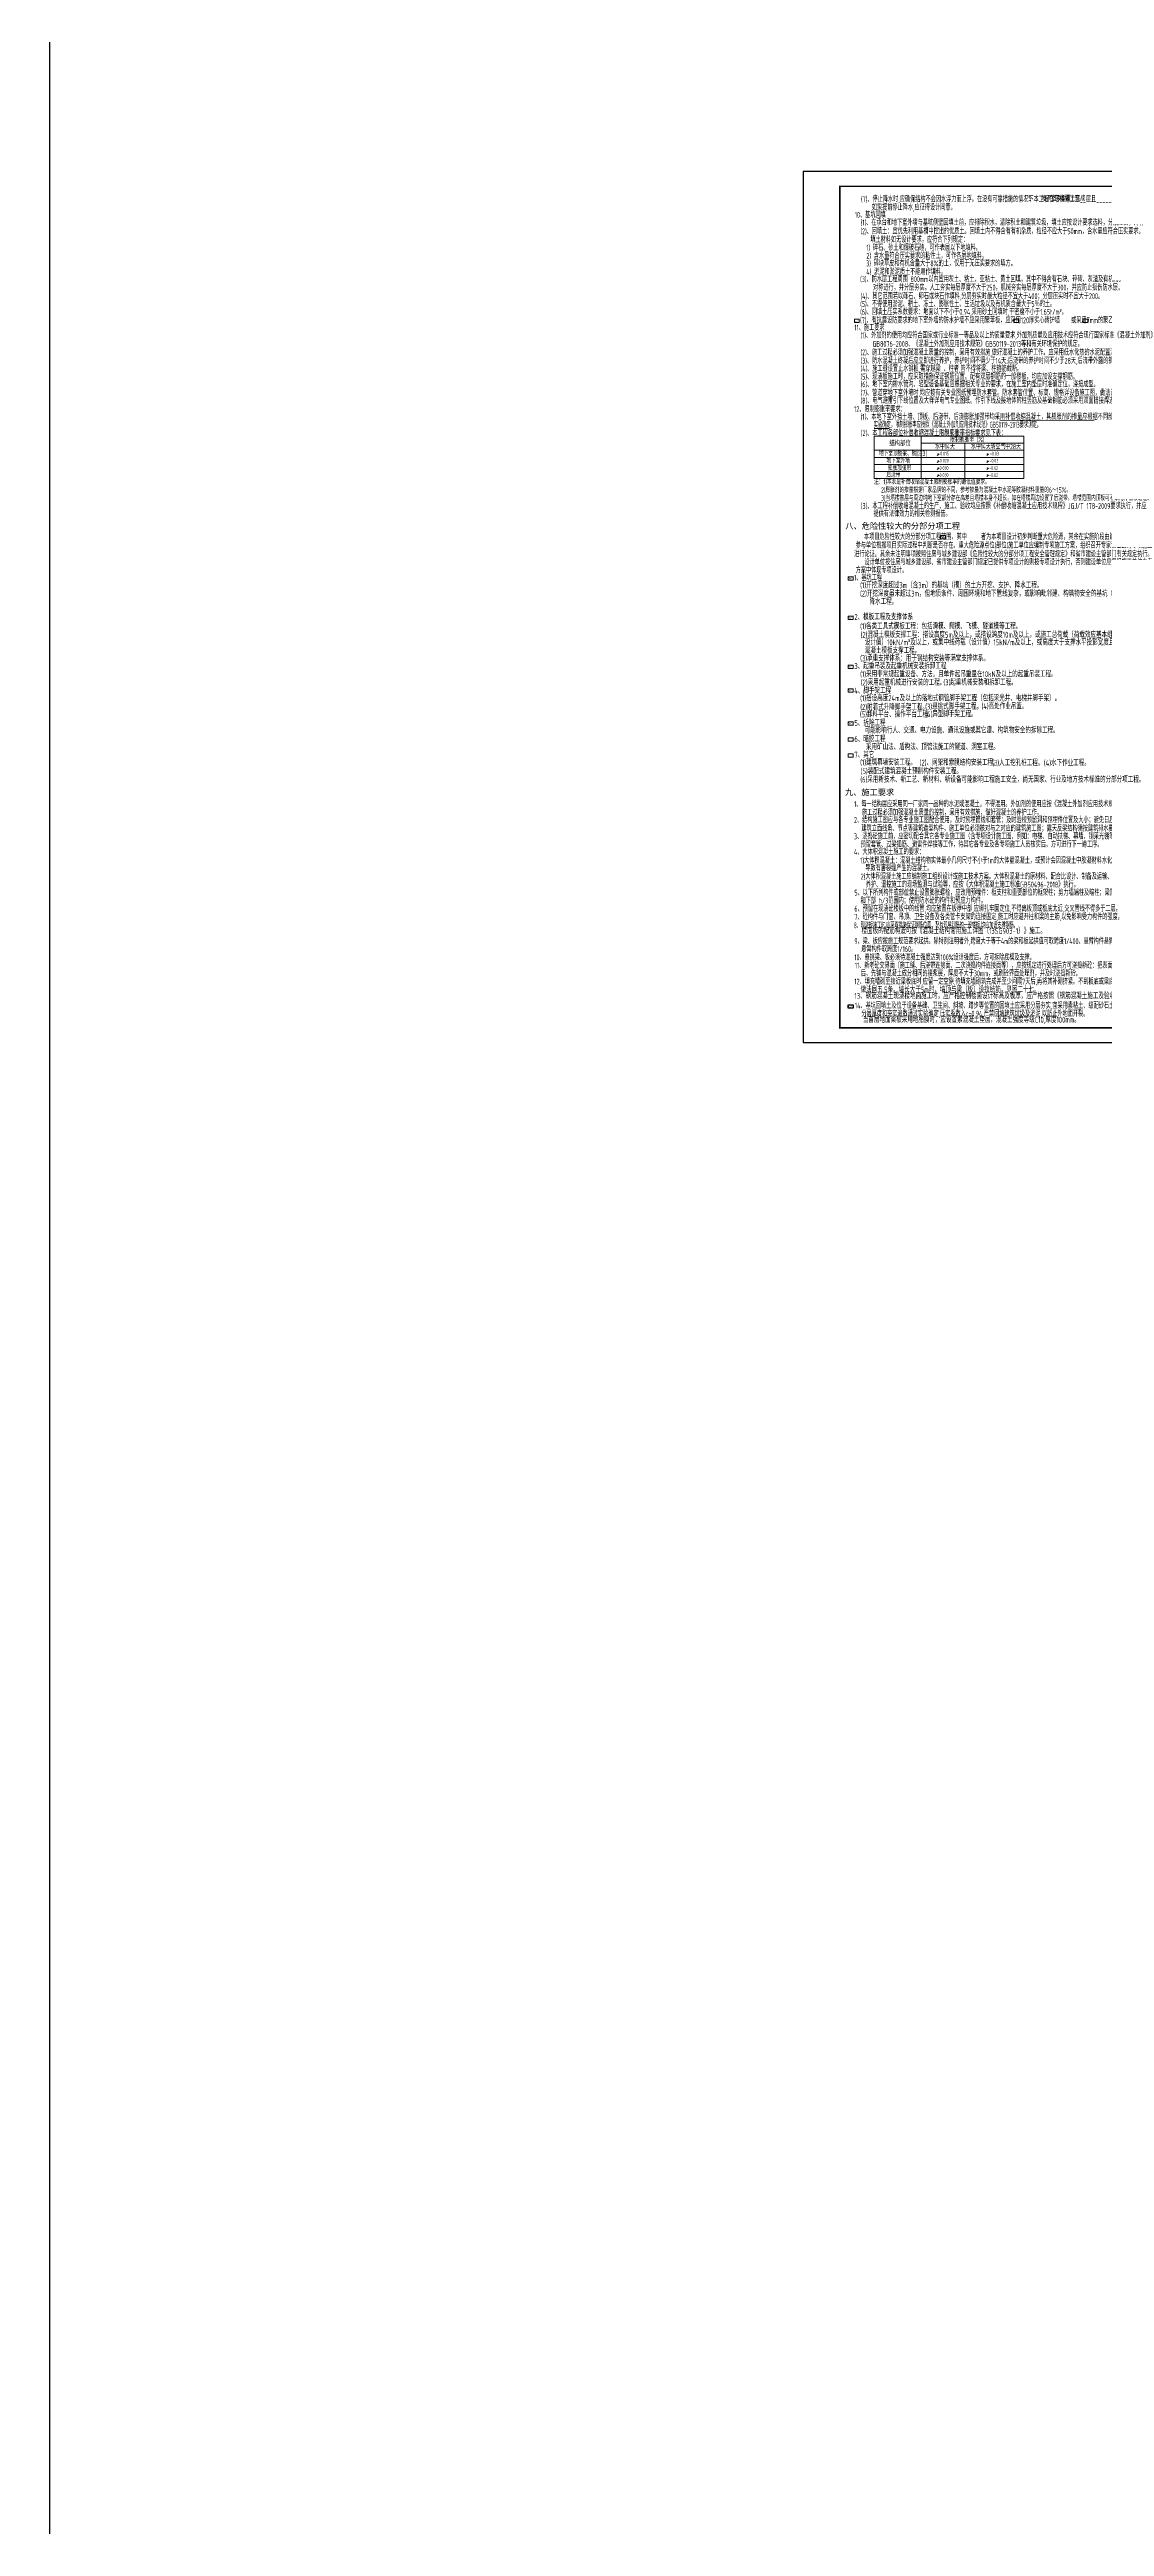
# Model space of a CAD drawing. Extents: x 5874492 to 7194610, y -939842 to -279257.
# Drawn here: x 5874492 to 5946454, y -770904 to -601965 of the extents above; entities that cross this region are included whole.
import ezdxf
from ezdxf.enums import TextEntityAlignment as Align

# ---------------------------------------------------------------- set-up
doc = ezdxf.new("R2010")
doc.units = 0
doc.header["$LTSCALE"] = 1000
doc.layers.add('S-活动层-非打印', color=1, linetype='Continuous', lineweight=20, plot=False)
doc.layers.add('S-通用-TAB', color=7, linetype='Continuous', lineweight=20)
doc.layers.add('S-通用-TEXT', color=7, linetype='Continuous', lineweight=20)
doc.layers.add('Y-云图图框', color=7, linetype='Continuous')
doc.styles.add('-黑体', font='', dxfattribs={"width": 0.8})
doc.styles.add('_YT_Name', font='', dxfattribs={"width": 0.8})
doc.styles.add('_YT_Sign_Text', font='ros.shx', dxfattribs={"width": 0.8, "bigfont": 'hztxt.shx'})
doc.styles.get("Standard").update_dxf_attribs({"font": 'gbenor.shx', "bigfont": 'gbcbig.shx'})
doc.styles.add('TSSD_NORM', font='tssdeng.shx', dxfattribs={"width": 0.7, "bigfont": 'tssdchn.shx'})
doc.styles.add('TSSD_Rein', font='tssdeng.shx', dxfattribs={"width": 0.7, "bigfont": 'hztxt.shx'})
doc.styles.get('-黑体').set_extended_font_data('SimHei')
doc.styles.get('_YT_Name').set_extended_font_data('SimHei')

# ---------------------------------------------------------------- blocks, each defined once
blk = doc.blocks.new('ECMCTK_A1_横_单行图名--0')
for p, q in [((573, 34), (813, 34)), ((588, 34), (588, 10)), ((604, 10), (604, 34)), ((624, 34), (624, 10)), ((639, 34), (639, 10)), ((655, 10), (655, 34)), ((675, 50), (675, 26)), ((675, 50), (675, 10)), ((675, 42), (813, 42)), ((690, 50), (690, 10)), ((727.8, 50), (727.8, 42)), ((745.5, 50), (745.5, 42)), ((780, 50), (780, 10)), ((795, 50), (795, 10)), ((813, 50), (831, 50)), ((813, 50), (813, 10)), ((813, 40), (831, 40)), ((573, 26), (813, 26)), ((573, 18), (690, 18)), ((780, 18), (813, 18)), ((813, 30), (831, 30)), ((813, 20), (831, 20))]:
    blk.add_line(p, q)
at = {"color": 4}
blk.add_lwpolyline([(0, 0), (841, 0), (841, 594), (0, 594)], close=True, dxfattribs=at)
for points, const_width in [([(25, 10), (831, 10), (831, 584), (25, 584)], 1), ([(573, 10), (831, 10), (831, 50), (573, 50)], 0.45)]:
    blk.add_lwpolyline(points, close=True, dxfattribs=dict(const_width=const_width))
at = {"const_width": 0.45}
for points in [[(573, 10), (573, 50), (813, 50)], [(813, 50), (813, 10)]]:
    blk.add_lwpolyline(points, dxfattribs=at)
at = {"style": '_YT_Sign_Text', "width": 0.8}
for s, p in [('证书编号', (676.1, 44.1)), ('建设单位', (676.1, 36.1)), ('审查批准号', (728.9, 44.1)), ('工 程 号', (780.5, 43.9)), ('阶  段', (782, 36)), ('项目号', (818.6, 41.8)), ('审  定', (574.4, 28)), ('审  核', (574.4, 20)), ('校  对', (625.7, 28)), ('设  计', (625.7, 20)), ('项目名称', (676.1, 28.1)), ('比例', (678.5, 20.2)), ('专  业', (782, 28)), ('图  号', (782, 20)), ('版本号', (818.6, 21.6)), ('项目负责', (574.3, 12)), ('专业负责', (625.2, 12)), ('日  期', (782, 12))]:
    blk.add_text(s, height=4, dxfattribs=at).set_placement(p)
at = {"color": 80, "flags": 3}
for tag, height, p in [('YTHQINS', 3, (34.3, 585.5)), ('ECMCKEY', 3, (292.1, 288.2)), ('YTFRAME', 3, (652.8, 5.8)), ('YTBARCODE_T1', 3, (749.8, 5.9)), ('YTTQINS', 5.62, (848, 12.8))]:
    blk.add_attdef(tag, text='', height=height, dxfattribs=at).set_placement(p, align=Align.MIDDLE_CENTER)
for tag, height, style, width, p in [('设计单位', 6, '_YT_Name', 0.8, (623.7, 38.6)), ('证书编号', 4, '_YT_Sign_Text', 0.8, (708.9, 43.8)), ('建设单位', 4, '_YT_Sign_Text', 0.8, (735, 36.1)), ('审查批准号', 4, '_YT_Sign_Text', 0.8, (761.1, 43.8)), ('阶段', 4, '_YT_Sign_Text', 0.8, (804.1, 35.8)), ('工程号', 4, '_YT_Sign_Text', 0.5, (804.1, 44.1)), ('项目号', 4, '_YT_Sign_Text', 0.5, (822.1, 33.7)), ('图纸名称', 4.5, '_YT_Name', 0.8, (735.4, 15.1)), ('项目名称', 4, '_YT_Sign_Text', 0.8, (735, 28.1)), ('图纸编号', 4, '_YT_Sign_Text', 0.5, (803.9, 19.4)), ('专业', 4, '_YT_Sign_Text', 0.8, (804.1, 27.3)), ('版本号', 4, '_YT_Sign_Text', 0.8, (822.1, 13)), ('出图比例', 4.2, '_YT_Sign_Text', 0.8, (681.8, 11.8)), ('日期', 4, '_YT_Sign_Text', 0.5, (803.9, 12.1))]:
    blk.add_attdef(tag, text='', height=height, dxfattribs=dict(style=style, width=width)).set_placement(p, align=Align.CENTER)
at = {"style": '_YT_Sign_Text', "width": 0.8, "flags": 3}
for tag, p, height in [('[审定人]', (590.9, 27.8), 4.1), ('[审核人]', (591, 19.8), 4.1), ('{审定人}', (605.9, 26.5), 6.24), ('{审核人}', (607, 18.4), 6.24), ('{项目负责人}', (608.3, 10.7), 6.24), ('[校对人]', (642.2, 27.8), 4.1), ('[设计人]', (642.5, 20.2), 4.1), ('{校对人}', (658.3, 26.5), 6.24), ('{设计人}', (658.5, 18.5), 6.24), ('{专业负责人}', (658.6, 10.4), 6.24), ('[项目负责人]', (590.8, 12), 4.1), ('[专业负责人]', (642.7, 11.8), 4.1)]:
    blk.add_attdef(tag, p, '', height=height, dxfattribs=at)
at = {"color": 80, "flags": 3}
for tag, p in [('YTBZSIT', (25, 10)), ('EXT_TK_LEFT', (25, 10)), ('YTQRCODE', (551, 11.9))]:
    blk.add_attdef(tag, p, '', height=3, dxfattribs=at)
blk = doc.blocks.new('对号')
at = {"color": 1}
blk.add_lwpolyline([(13, 149, 31.2, 25.2, 0), (98, 20, 25.2, 0, 0), (346, 251, 0, 0, 0)], format="xyseb", dxfattribs=at)

msp = doc.modelspace()

# ---------------------------------------------------------------- linework, layer by layer
at = {"color": 1}
msp.add_lwpolyline([(5928975.3, -667112.5), (5929300.2, -667112.5), (5929300.2, -667346.2), (5928975.3, -667346.2)], close=True, dxfattribs=at)
at = {"layer": 'S-活动层-非打印', "lineweight": -3}
msp.add_lwpolyline([(7194610, -283054.2), (5874492, -283054.2), (5874492, -939842), (7194610, -939842)], close=True, dxfattribs=at)
at = {"layer": 'S-通用-TAB', "ltscale": 99}
for p, q in [((5930743.2, -628340.6), (5940964.5, -628340.6)), ((5930743.2, -631212.7), (5930743.2, -628340.6)), ((5933945.8, -631212.7), (5933945.8, -628340.6)), ((5940964.5, -631212.7), (5940964.5, -628340.6)), ((5930743.2, -629300.6), (5940964.5, -629300.6)), ((5930743.2, -629300.6), (5940964.5, -629300.6)), ((5930743.2, -629780.6), (5940964.5, -629780.6)), ((5933945.8, -628820.6), (5940964.5, -628820.6)), ((5933945.8, -628820.6), (5940964.5, -628820.6)), ((5936937.3, -628820.6), (5936937.3, -631212.7)), ((5930743.2, -630260.6), (5940964.5, -630260.6)), ((5930743.2, -630740.6), (5940964.5, -630740.6)), ((5930743.2, -631212.7), (5940964.5, -631212.7))]:
    msp.add_line(p, q, dxfattribs=at)
at = {"layer": 'S-通用-TAB', "color": 7}
for p, q in [((5935049.8, -629652.8), (5935169.8, -629563)), ((5935049.8, -630132.8), (5935169.8, -630043)), ((5938431.6, -629652.8), (5938551.7, -629563)), ((5938431.6, -630132.8), (5938551.7, -630043)), ((5935049.8, -630612.8), (5935169.8, -630523)), ((5935049.8, -631092.8), (5935169.8, -631003)), ((5938431.6, -630612.8), (5938551.7, -630523)), ((5938431.6, -631092.8), (5938551.7, -631003))]:
    msp.add_line(p, q, dxfattribs=at)
at = {"layer": 'S-通用-TEXT', "color": 1}
for points in [[(5929397, -620359.3), (5929721.9, -620359.3), (5929721.9, -620593), (5929397, -620593)], [(5940283.8, -620351.1), (5940608.7, -620351.1), (5940608.7, -620584.8), (5940283.8, -620584.8)], [(5944986.1, -620347.8), (5945311, -620347.8), (5945311, -620581.5), (5944986.1, -620581.5)], [(5935276.6, -635110.2), (5935601.5, -635110.2), (5935601.5, -635343.8), (5935276.6, -635343.8)], [(5928975.3, -637932.1), (5929300.2, -637932.1), (5929300.2, -638165.8), (5928975.3, -638165.8)], [(5928975.3, -640617.2), (5929300.2, -640617.2), (5929300.2, -640850.8), (5928975.3, -640850.8)], [(5928975.3, -643944.9), (5929300.2, -643944.9), (5929300.2, -644178.6), (5928975.3, -644178.6)], [(5928977.5, -645562.9), (5929302.4, -645562.9), (5929302.4, -645796.5), (5928977.5, -645796.5)], [(5928975.3, -647816.6), (5929300.2, -647816.6), (5929300.2, -648050.3), (5928975.3, -648050.3)], [(5928975.3, -648912.8), (5929300.2, -648912.8), (5929300.2, -649146.4), (5928975.3, -649146.4)], [(5928975.3, -649994.6), (5929300.2, -649994.6), (5929300.2, -650228.3), (5928975.3, -650228.3)]]:
    msp.add_lwpolyline(points, close=True, dxfattribs=at)
at = {"layer": 'S-通用-TEXT', "const_width": 50}
for points in [[(5930734.1, -627812), (5931780.3, -627812)], [(5939301.1, -627259.7), (5945755.9, -627259.7)]]:
    msp.add_lwpolyline(points, dxfattribs=at)

# ---------------------------------------------------------------- block references
msp.add_blockref('对号', (5928975.3, -667346.2))
at = {"layer": 'S-通用-TEXT'}
for p in [(5929397, -620599.6), (5944986.1, -620588.1)]:
    msp.add_blockref('对号', p, dxfattribs=at)
at = {"layer": 'S-通用-TEXT', "color": 1}
for p in [(5935289.8, -635289.8), (5928988.6, -638111.8), (5928988.6, -640796.8), (5928988.6, -644124.5), (5928990.8, -645742.5), (5928988.6, -647996.2)]:
    msp.add_blockref('对号', p, dxfattribs=at)
at = {"layer": 'Y-云图图框', "xscale": 100, "yscale": 100, "zscale": 100}
msp.add_blockref('ECMCTK_A1_横_单行图名--0', (5925904, -669690.6), dxfattribs=at).add_auto_attribs({'图纸编号': 'G02', '图纸名称': '结构设计总说明(二)', '版本号': 'V01', '项目名称': '碧桂园凤栖台S1-18号楼', '出图比例': '1:100', '工程号': '01D029', '阶段': '施工图', '专业': '结构', '日期': '2020.02', '项目号': '20190636', '建设单位': '大同市尚碧和七里村房地产开发有限公司', '设计单位': '广东博意建筑设计院有限公司', '证书编号': 'A144015847'})

# ---------------------------------------------------------------- texts
at = {"layer": 'S-通用-TEXT', "ltscale": 99}
for s, height, style, width, p in [('10、基坑回填', 400, 'TSSD_Rein', 0.65, (5929423.9, -613440.5)), ('(7)、停止降水时,应确保结构不会因水浮力而上浮。在没有可靠措施的情况下本工程在塔楼施工至__层且__________方可完全停止降水。', 400, 'TSSD_Rein', 0.65, (5929847.2, -612371.5)), ('(2)、回填土：宜优先利用基槽中挖出的优质土。回填土内不得含有有机杂质，粒径不应大于50mm，含水量应符合压实要求。 ', 400, 'TSSD_Rein', 0.65, (5929806.4, -614558.3)), ('填土材料如无设计要求，应符合下列规定：', 400, 'TSSD_Rein', 0.65, (5930484.9, -615126.1)), ('1) 碎石、砂土和爆破石碴，可作表层以下地填料。 ', 400, 'TSSD_Rein', 0.65, (5930202.1, -615683.1)), ('3) 碎块草皮和有机含量大于8%%%的土，仅用于无压实要求的填方。 ', 400, 'TSSD_Rein', 0.65, (5930199.1, -616751.7)), ('2) 含水量符合压实要求的粘性土，可作各层地填料。 ', 400, 'TSSD_Rein', 0.65, (5930214.4, -616231)), ('(3)、防水层工程周围 800mm以内宜用灰土、粘土、亚粘土、黄土回填，其中不得含有石块、碎砖、灰渣及有机物。回填施工\x91应均匀', 400, 'TSSD_Rein', 0.65, (5929789, -617827.7)), ('4) 淤泥和淤泥质土不能用作填料。 ', 400, 'TSSD_Rein', 0.65, (5930210.1, -617326.4)), ('对称进行，并分层夯实。人工夯实每层厚度不大于250，机械夯实每层厚度不大于300，并应防止损伤防水层。', 400, 'TSSD_Rein', 0.65, (5930671.3, -618398)), ('(5)、不得使用淤泥、耕土、冻土、膨胀性土、生活垃圾以及有机质含量大于5％的土。', 400, 'TSSD_Rein', 0.65, (5929792.9, -619520.4)), ('(4)、其它范围若以砾石、卵石或块石作填料,分层夯实时最大粒径不宜大于400；分层压实时不宜大于200。', 400, 'TSSD_Rein', 0.65, (5929812.3, -618985.9)), ('11、施工要求', 400, 'TSSD_Rein', 0.65, (5929393.8, -621130.1)), ('(1)、\x91外加剂的使用均应符合国家或行业标准一等品及以上的质量要求,外加剂质量及应用技术应符合现行国家标准《混凝土外加剂》', 400, 'TSSD_Rein', 0.65, (5929811.5, -621655.2)), ('(2)、\x91施工过程必须加强混凝土质量的控制，采用有效措施,做好混凝土的养护工作。应采用低水化热的水泥配置混凝土,可适量加入粉煤灰。', 400, 'TSSD_Rein', 0.65, (5929812.3, -622821.7)), ('(3)、防水混凝土终凝后应立即进行养护，养护时间不得少于14天;后浇带的养护时间不少于28天,后浇带外露的钢筋可采用水泥浆保护。', 400, 'TSSD_Rein', 0.65, (5929814.9, -623391.9)), ('GB8076-2008、《混凝土外加剂应用技术规范》GB50119-2013等和有关环境保护的规定。', 400, 'TSSD_Rein', 0.65, (5930636.5, -622244.6)), ('(5)、现浇板施工时，应采取措施保证钢筋位置。配有双层钢筋的一般楼板，均应加设支撑钢筋。', 400, 'TSSD_Rein', 0.65, (5929811.7, -624472.1)), ('(4)、\x91施工缝设置止水钢板,需穿越梁 、柱者,皆不得将梁、柱箍筋截断。', 400, 'TSSD_Rein', 0.65, (5929814.9, -623929.3)), ('(6)、\x91地下室内排水管沟、轻型设备基础应根据相关专业的要求，在施工室内垫层时准确定位，浇捣成型。', 400, 'TSSD_Rein', 0.65, (5929821.5, -624993.8)), ('12、限制膨胀率要求：', 400, 'TSSD_Rein', 0.65, (5929376.5, -626691.1)), ('(7)、管道穿地下室外墙时,均应按有关专业图纸预埋防水套管。防水套管位置、标高、规格详设备施工图，做法详建筑、设备图纸及相应图集。', 400, 'TSSD_Rein', 0.65, (5929817.6, -625578.1)), ('(1)、本地下室外挡土墙、顶板、后浇带、后浇膨胀加强带均采用补偿收缩混凝土，其膨胀剂的掺量应根据不同部位的限制膨胀率要求通过', 400, 'TSSD_Rein', 0.65, (5929820.7, -627215.2)), ('(2)、本工程各部位补偿收缩混凝土限制膨胀率指标要求见下表：', 400, 'TSSD_Rein', 0.65, (5929835.7, -628324.3)), ('限制膨胀率 (%)', 350, 'TSSD_Rein', 0.7, (5935910.7, -628726.6)), ('地下室外墙', 350, 'TSSD_NORM', 0.7, (5931585, -630178.5)), ('结构部位', 350, 'TSSD_NORM', 0.8, (5931781.3, -629004.7)), ('水中14天', 350, 'TSSD_Rein', 0.7, (5934897.3, -629219.8)), ('水中14天转空气中28天', 350, 'TSSD_Rein', 0.7, (5937348.1, -629219.8)), ('后浇带', 350, 'TSSD_NORM', 0.7, (5931575.4, -631137)), (' 膨胀加强带', 350, 'TSSD_NORM', 0.7, (5931499.7, -630675.6)), ('(3)、本工程补偿收缩混凝土的生产、施工、验收均应按照《补偿收缩混凝土应用技术规程》JGJ/T 178-2009要求执行，并应', 400, 'TSSD_Rein', 0.65, (5929835.7, -633296.5)), ('提供有法律效力的相关检测报告。', 400, 'TSSD_Rein', 0.65, (5930698.6, -633828.6))]:
    msp.add_text(s, height=height, dxfattribs=dict(at, style=style, width=width)).set_placement(p)
at = {"layer": 'S-通用-TEXT'}
for s, height, style, width, p in [('如果提前停止降水,应征得设计同意。', 400, 'TSSD_Rein', 0.65, (5930586.8, -612928.1)), ('(1)、在承台和地下室外墙与基坑侧壁回填土前，应排除积水，清除积土和建筑垃圾，填土应按设计要求选料，分层压实，对称进行。', 400, 'TSSD_Rein', 0.65, (5929823.9, -613961.4)), ('(6)、回填土压实系数要求：地面以下不小于0.94,采用砂土回填时,干密度不小于1.65t/m\x90\x8c3\x91\x8d。', 400, 'TSSD_Rein', 0.65, (5929791.1, -620058.6)), ('(7)、有抗震设防要求的地下室外墙的防水护墙不应采用聚苯板，应采用120厚实心砖护墙    或采用7mm的聚乙烯泡沫塑料片材    。', 400, 'TSSD_Rein', 0.65, (5929782.2, -620631.2)), ('注：1)本表是补偿收缩混凝土限制膨胀率的最低值要求。', 350, 'TSSD_NORM', 0.7, (5930733.3, -631621.6)), ('2)膨胀剂的掺量根据厂家品牌的不同，参考掺量为混凝土中水泥等胶凝材料重量的6～15%%%。', 350, 'TSSD_NORM', 0.7, (5931216.4, -632181.6))]:
    msp.add_text(s, height=height, dxfattribs=dict(at, style=style, width=width)).set_placement(p)
at = {"layer": 'S-通用-TEXT', "color": 4, "style": 'TSSD_Rein', "width": 0.7}
for s, p in [('5', (5941266.7, -612288.7)), ('地下室顶板覆土完成', (5942154.4, -612299.2))]:
    msp.add_text(s, height=350, dxfattribs=at).set_placement(p)
at = {"layer": 'S-通用-TEXT', "color": 6, "ltscale": 99}
for s, height, style, width, p in [('(8)、电气避雷引下线位置及大样详电气专业图纸。作引下线及接地体的柱竖筋及基础钢筋必须采用双面搭接焊连接，焊接长度不小于6d。', 400, 'TSSD_Rein', 0.65, (5929816.8, -626110.4)), ('地下室顶板梁、板[注3]', 350, 'TSSD_NORM', 0.7, (5931073.2, -629681.3))]:
    msp.add_text(s, height=height, dxfattribs=dict(at, style=style, width=width)).set_placement(p)
at = {"layer": 'S-通用-TEXT', "ltscale": 99, "style": 'TSSD_Rein', "width": 0.698248}
msp.add_text('实验确定，限制膨胀率应按照《混凝土外加剂应用技术规范》GB50119-2013要求测定。', height=400, dxfattribs=at).set_placement((5930708, -627755), (5942129.3, -627755), align=Align.FIT)
at = {"layer": 'S-通用-TEXT', "color": 7, "style": 'TSSD_Rein', "width": 0.7}
for s, height, p in [('> ', 250, (5935029.7, -629628.5)), ('> ', 250, (5935029.7, -630108.5)), ('0.020', 246.2, (5935229.4, -630130.9)), ('0.015', 250, (5935256.1, -629650.8)), ('> ', 250, (5938411.6, -629628.5)), ('> ', 250, (5938411.6, -630108.5)), ('-0.03', 246.2, (5938611.2, -630130.9)), ('-0.03', 250, (5938637.9, -629650.8)), ('> ', 250, (5935029.7, -630588.5)), ('> ', 250, (5935029.7, -631068.5)), ('0.030', 246.2, (5935206.8, -630633.7)), ('0.030', 246.2, (5935206.8, -631113.7)), ('> ', 250, (5938411.6, -630588.5)), ('> ', 250, (5938411.6, -631068.5)), ('-0.02', 246.2, (5938588.7, -630633.7)), ('-0.02', 246.2, (5938588.7, -631113.7))]:
    msp.add_text(s, height=height, dxfattribs=at).set_placement(p)
at = {"layer": 'S-通用-TEXT', "color": 6, "style": 'TSSD_NORM', "width": 0.7}
msp.add_text('3)当塔楼首层与周边纯地下室部分存在高差且塔楼本身不超长，如在塔楼周边设置了后浇带，塔楼范围内顶板可不采用补偿收缩混凝土。', height=350, dxfattribs=at).set_placement((5931216.4, -632731.6))
at = {"layer": 'S-通用-TEXT', "ltscale": 99, "style": '-黑体'}
for s, p in [('八、危险性较大的分部分项工程', (5928769.7, -634663.2)), ('九、施工要求', (5928752.3, -652825.3))]:
    msp.add_text(s, height=400, rotation=0, dxfattribs=at).set_placement(p)
at = {"layer": 'S-通用-TEXT', "ltscale": 99, "style": 'TSSD_Rein'}
for s, width, p in [('  本项目危险性较大的分部分项工程范围，其中     者为本项目设计初步判断重大危险源，其余在实施阶段由建设、监理、施工等项目', 0.65, (5929664.5, -635401.4)), ('进行论证。其余未注明事项按照住房与城乡建设部《危险性较大的分部分项工程安全管理规定》和省市建设主管部门有关规定执行。', 0.65, (5929378.5, -636579.4)), ('参与单位根据项目实际过程中判断是否存在。重大危险源点位(部位)施工单位应编制专项施工方案，组织召开专家论证会对专项施工方案', 0.65, (5929480.7, -635982.4)), ('  设计单位按住房与城乡建设部、省市建设主管部门规定已提供专项设计的则按专项设计执行，否则建设单位应督促施工单位在专项施工', 0.65, (5929697.1, -637127.9)), ('1、基坑工程', 0.65, (5929368.2, -638188.4)), ('方案中体现专项设计。', 0.65, (5929478, -637676.2)), ('1、每一结构层应采用同一厂家同一品种的水泥或混凝土，不得混用。外加剂的使用应按《混凝土外加剂应用技术规范》GB50119-2013执行。', 0.65, (5929368.2, -653624.8)), ('施工过程必须加强混凝土质量的控制，采用有效措施，做好混凝土的养护工作。', 0.65, (5929911.1, -654200.9)), ('2、结构施工图应与各专业施工图配合使用，及时预埋管线和套管；及时验校预留洞和预埋件位置及大小；避免日后凿打而损坏结构；结构施工图内', 0.65, (5929368.2, -654715.4)), ('3、浇捣砼施工前，应密切配合其它各专业施工图（含专项设计施工图，例如：电梯、自动扶梯、幕墙、钢采光棚等），做好预埋件、预留孔洞、', 0.65, (5929368.2, -655828.7)), ('建筑立面线角、节点等建筑造型构件，施工单位必须核对与之对应的建筑施工图；露天反梁结构须按建筑排水要求预埋套管泄水孔。', 0.65, (5929878.8, -655286.2)), ('4、大体积混凝土施工的要求：', 0.65, (5929368.6, -656889.6)), ('1)大体积混凝土：混凝土结构物实体最小几何尺寸不小于1m的大体量混凝土，或预计会因混凝土中胶凝材料水化引起的温度变化和收缩而', 0.65, (5929789.9, -657478.7)), ('预留套管、过梁插筋、避雷件焊接等工作，待其它各专业及各专项施工人员核实后，方可进行下一道工序。', 0.65, (5929815.8, -656376.3)), ('2)大体积混凝土施工应编制施工组织设计或施工技术方案。大体积混凝土的原材料、配合比设计、制备及运输、混凝土浇筑方式、混凝土', 0.65, (5929823.5, -658568.8)), ('导致有害裂缝产生的混凝土。', 0.65, (5930146.8, -657999.3)), ('养护、温控施工的现场监测与试验等，应按《大体积混凝土施工标准GB50496-2018》执行。', 0.65, (5930168.1, -659116.9)), ('5、以下所列构件或部位禁止设置膨胀螺栓，应改用预埋件：框支柱和重要部位的框架柱；剪力墙端柱及暗柱；梁顶面和梁底面、梁侧面上部 h/3', 0.65, (5929393.8, -659668.3)), ('6、预留在现浇砼楼板中的线管,均应放置在板厚中部,应绑扎牢固定位,不得离板顶或板底太近,交叉管线不得多于二层。', 0.65, (5929393.8, -660758.8)), ('和下部 h/3范围内；使用防水砼的构件和预应力构件。', 0.65, (5929813.7, -660211.9)), ('7、砼构件与门窗、吊顶、卫生设备及各类管卡支架的连接固定,施工时应避开柱和梁的主筋,以免影响受力构件的强度。', 0.65, (5929393.8, -661320.2)), ('9、梁、板应按施工规范要求起拱。除特别注明者外,跨度大于等于4m的梁和板起拱值可取跨度1/400、悬臂构件悬臂长度大于等于2m时,', 0.64, (5929393.8, -662980.1)), ('悬臂构件取跨度1/160。', 0.65, (5929860.5, -663515.2)), ('12、填充墙砌至接近梁板底时,应留一定空隙,待填充墙砌筑完成并至少间隔7天后,再将其补砌挤紧。不到板底或梁底的砌体必须加设压顶圈梁,', 0.65, (5929393.8, -665733)), ('11、新老砼交界面（施工缝、后浇带连接面、二次浇捣构件连接面等），应按规定进行处理后方可浇捣新砼：把表面浮浆和杂物清除并冲洗干净', 0.64, (5929430.3, -664639.4)), ('后，先铺与混凝土成分相同的接浆层，厚度不大于30mm，或刷砼界面处理剂，并及时浇捣新砼。', 0.65, (5929821.3, -665177.4)), ('14、基坑回填土及位于设备基础、卫生间、斜坡、踏步等位置的回填土应采用分层夯实,宜采用素粘土、级配砂石土等作填料,填土的最优含水量、', 0.65, (5929430.6, -667374.6)), ('分层厚度和夯实遍数通过实验确定,压实系数入c=0.94,严禁回填建筑垃圾及淤泥,以防止外地面开裂。', 0.65, (5929874.3, -667924.9))]:
    msp.add_text(s, height=400, rotation=0, dxfattribs=dict(at, width=width)).set_placement(p)
at = {"layer": 'S-通用-TEXT', "style": 'TSSD_Rein', "width": 0.7}
for s, p in [('(1)开挖深度超过3m（含3m）的基坑（槽）的土方开挖、支护、降水工程。', (5929789, -638705.6)), ('(2)开挖深度虽未超过3m，但地质条件、周围环境和地下管线复杂，或影响毗邻建、构筑物安全的基坑（槽）的土方开挖、支护、', (5929783.7, -639273.6)), ('降水工程。 ', (5930429.4, -639823.6)), ('2、模板工程及支撑体系', (5929393.8, -640870)), ('(1)各类工具式模板工程：包括滑模、爬模、飞模、隧道模等工程。', (5929789, -641502)), ('(2)混凝土模板支撑工程：搭设高度5m及以上，或搭设跨度10m及以上，或施工总荷载（荷载效应基本组合的设计值，以下简称', (5929818, -642078.5)), ('(3)承重支撑体系：用于钢结构安装等满堂支撑体系。', (5929789, -643687.1)), ('混凝土模板支撑工程。', (5930105.2, -643153.5)), ('设计值）10kN/m\x8c2\x8d及以上，或集中线荷载（设计值）15kN/m及以上，或高度大于支撑水平投影宽度且相对独立无联系构件的', (5930107.8, -642596.7)), ('3、起重吊装及起重机械安装拆卸工程', (5929393.8, -644215.7)), ('(1)采用非常规起重设备、方法，且单件起吊重量在10kN及以上的起重吊装工程。', (5929789, -644763.8)), ('(2)采用起重机械进行安装的工程。', (5929837.6, -645333.2)), ('(3)起重机械安装和拆卸工程。', (5935464, -645328.2)), ('4、脚手架工程', (5929385, -645892.3)), ('(1)搭设高度24m及以上的落地式钢管脚手架工程（包括采光井、电梯井脚手架）。', (5929789, -646408.1)), ('(2)附着式升降脚手架工程。', (5929796.2, -647011.9)), ('(3)悬挑式脚手架工程。', (5934225.9, -646977.6)), ('(4)高处作业吊篮。', (5938068.2, -646951.9)), ('5、拆除工程', (5929393.8, -648093.3)), ('(5)卸料平台、操作平台工程。', (5929774.6, -647511)), ('可能影响行人、交通、电力设施、通讯设施或其它建、构筑物安全的拆除工程。', (5930095, -648594)), ('(6)异型脚手架工程。', (5934229.6, -647495.6)), ('7、其它', (5929393.8, -650263.4)), ('6、暗挖工程', (5929393.8, -649187.2)), ('(1)建筑幕墙安装工程。', (5929789, -650787)), ('采用矿山法、盾构法、顶管法施工的隧道、洞室工程。', (5930182.5, -649728.9)), ('(2)、网架和索膜结构安装工程。', (5933852.5, -650797.8)), ('(3)人工挖孔桩工程。', (5938793.3, -650814.3)), ('(4)水下作业工程。', (5942322.6, -650826.1)), ('(6)采用新技术、新工艺、新材料、新设备可能影响工程施工安全，尚无国家、行业及地方技术标准的分部分项工程。', (5929799.2, -651955.7)), ('(5)装配式建筑混凝土预制构件安装工程。', (5929830, -651384.5)), ('做法同五.5条。墙长大于5m时，墙顶与梁（板）设拉结筋，见图二十七。', (5929816.6, -666286.4))]:
    msp.add_text(s, height=400, rotation=0, dxfattribs=at).set_placement(p)
msp.add_text('8、现浇板施工时,应采取措施保证钢筋位置，配有双层钢筋的一般楼板,均应加设支撑钢筋。', height=400, rotation=0, dxfattribs=at).set_placement((5929369.4, -661901.7), (5940539.4, -661901.7), align=Align.FIT)
for s, p in [('楼面板的配筋构造可按《混凝土结构常用施工详图（13SG903-1）》施工。', (5929881.4, -662401.7)), ('13、钢筋混凝土现浇楼地面施工时，应严格控制楼面设计标高及板厚，应严格按照《钢筋混凝土施工及验收规范》要求执行。', (5929396.3, -666832.2)), ('  当首层地面梁板采用地胎膜时，应设置素混凝土垫层，混凝土强度等级C10,厚度100mm。', (5929566.9, -668455.4))]:
    msp.add_text(s, height=400, rotation=0, dxfattribs=at).set_placement(p, align=Align.BOTTOM_LEFT)
at = {"layer": 'S-通用-TEXT', "color": 6, "ltscale": 99, "style": 'TSSD_Rein', "width": 0.64}
msp.add_text('10、悬挑梁、板必须待混凝土强度达到100%%%设计强度后，方可拆除底模及支撑。', height=400, rotation=0, dxfattribs=at).set_placement((5929393.8, -664083.1))

doc.saveas('drawing.dxf')
